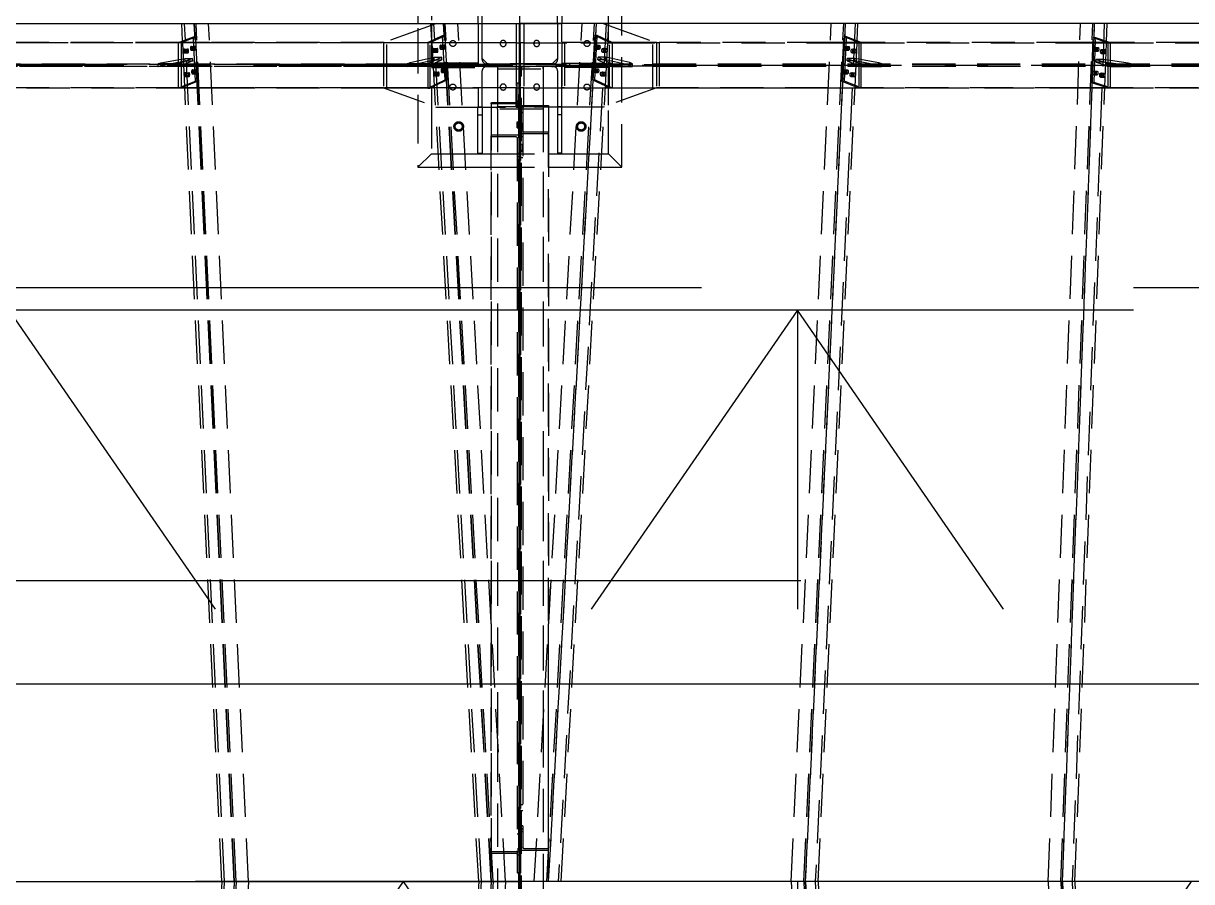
# Model space of a CAD drawing. Header units: millimetres. Extents: x 0 to 42050, y 0 to 29700.
# Drawn here: x 36030.6 to 36459.9, y 21675 to 21990.4 of the extents above; entities that cross this region are included whole.
import ezdxf

# ---------------------------------------------------------------- set-up
doc = ezdxf.new("R2010")
doc.units = ezdxf.units.MM
doc.header["$LTSCALE"] = 50
for name, pattern in [('CENTER2', [28.575, 19.05, -3.175, 3.175, -3.175]), ('HIDDEN2', [4.7625, 3.175, -1.5875]), ('PHANTOM2', [31.75, 15.875, -3.175, 3.175, -3.175, 3.175, -3.175])]:
    doc.linetypes.add(name, pattern=pattern)
for name, color, linetype in [('ESTRUTURA EXISTENTE', 7, 'Continuous'), ('EXISTENTE', 8, 'PHANTOM2'), ('SDM', 7, 'Continuous'), ('TC1', 8, 'CENTER2'), ('TDM', 2, 'Continuous'), ('TR', 7, 'Continuous')]:
    doc.layers.add(name, color=color, linetype=linetype)
doc.layers.add('HIDDEN', color=8, linetype='HIDDEN2', transparency=0.4)

# ---------------------------------------------------------------- blocks, each defined once
blk = doc.blocks.new('A$C0860f657')
at = {"layer": 'HIDDEN'}
for p, q in [((-9126.3, 3969.7), (-9126.3, 3723.6)), ((-8376.3, 3723.6), (-8376.3, 3969.7)), ((-9076.3, 3919.7), (-9076.3, 3748.7)), ((-8426.3, 3748.7), (-8426.3, 3919.7)), ((-9993.8, 3748.7), (-9941.2, 3748.7)), ((-9990.8, 3683.9), (-9993.8, 3748.7)), ((-9836.6, 594.7), (-9983.4, 3748.7)), ((-9801.1, 594.7), (-9947.9, 3748.7)), ((-9799.9, 594.7), (-9946.7, 3748.7)), ((-9941.2, 3748.7), (-9895.4, 3748.7)), ((-9794.4, 594.7), (-9941.2, 3748.7)), ((-9748.6, 594.7), (-9895.4, 3748.7)), ((-9077.9, 3741.3), (-9252.8, 3677.2)), ((-9078.3, 3748.7), (-9025.6, 3748.7)), ((-9074.8, 3685.5), (-9078.3, 3748.7)), ((-9057.8, 3748.7), (-9077.9, 3741.3)), ((-9076.3, 3748.7), (-9076.3, 3447.5)), ((-8892.3, 594.7), (-9068, 3748.7)), ((-8856.8, 594.7), (-9032.5, 3748.7)), ((-8855.6, 594.7), (-9031.3, 3748.7)), ((-9025.6, 3748.7), (-8979.7, 3748.7)), ((-8849.9, 594.7), (-9025.6, 3748.7)), ((-8979.7, 3748.7), (-8752.8, 3748.7)), ((-8804.1, 594.7), (-8979.7, 3748.7)), ((-8905.6, 3777.2), (-8905.6, 3748.7)), ((-8905.6, 3748.7), (-8905.6, 3747.2)), ((-8905.6, 3747.2), (-8905.3, 3747.2)), ((-8889.9, 3747.2), (-8905.3, 3747.2)), ((-8905.3, 3747.2), (-8905.3, 3442.2)), ((-8612.7, 3747.2), (-8889.9, 3747.2)), ((-8889.9, 3615.7), (-8889.9, 3747.2)), ((-8889.7, 3748.7), (-8889.7, 3777.2)), ((-8889.7, 3747.2), (-8889.7, 3748.7)), ((-8765.5, 3748.7), (-8752.8, 3748.7)), ((-8765.5, 3748.7), (-8765.5, 3677.2)), ((-8752.8, 3677.2), (-8752.8, 3748.7)), ((-8749.8, 3748.7), (-8752.8, 3748.7)), ((-8737.1, 3748.7), (-8749.8, 3748.7)), ((-8749.8, 3677.2), (-8749.8, 3748.7)), ((-8522.9, 3748.7), (-8749.8, 3748.7)), ((-8737.1, 3748.7), (-8737.1, 3677.2)), ((-8698.5, 594.7), (-8522.9, 3748.7)), ((-8652.7, 594.7), (-8477.1, 3748.7)), ((-8471.4, 3748.7), (-8647, 594.7)), ((-8645.8, 594.7), (-8470.1, 3748.7)), ((-8613, 3748.7), (-8613, 3777.2)), ((-8613, 3747.2), (-8613, 3748.7)), ((-8597.3, 3747.2), (-8612.7, 3747.2)), ((-8612.7, 3747.2), (-8612.7, 3615.7)), ((-8434.7, 3748.7), (-8610.3, 594.7)), ((-8597.1, 3747.2), (-8597.3, 3747.2)), ((-8597.3, 3442.2), (-8597.3, 3747.2)), ((-8597.1, 3777.2), (-8597.1, 3748.7)), ((-8597.1, 3748.7), (-8597.1, 3747.2)), ((-8477.1, 3748.7), (-8522.9, 3748.7)), ((-8424.3, 3748.7), (-8477.1, 3748.7)), ((-8444.8, 3748.7), (-8424.7, 3741.3)), ((-8427.8, 3685.5), (-8424.3, 3748.7)), ((-8426.3, 3447.5), (-8426.3, 3748.7)), ((-8424.7, 3741.3), (-8249.8, 3677.2)), ((-7754.1, 594.7), (-7607.2, 3748.7)), ((-7708.2, 594.7), (-7561.4, 3748.7)), ((-7555.9, 3748.7), (-7702.7, 594.7)), ((-7701.5, 594.7), (-7554.7, 3748.7)), ((-7519.2, 3748.7), (-7666, 594.7)), ((-7561.4, 3748.7), (-7607.2, 3748.7)), ((-7508.9, 3748.7), (-7561.4, 3748.7)), ((-7511.9, 3683.9), (-7508.9, 3748.7)), ((-6809.7, 594.7), (-6691.6, 3748.7)), ((-6763.9, 594.7), (-6645.8, 3748.7)), ((-6640.4, 3748.7), (-6758.6, 594.7)), ((-6757.3, 594.7), (-6639.2, 3748.7)), ((-6603.7, 3748.7), (-6721.9, 594.7)), ((-6645.8, 3748.7), (-6691.6, 3748.7)), ((-6593.4, 3748.7), (-6645.8, 3748.7)), ((-6595.9, 3682.3), (-6593.4, 3748.7)), ((-10005.6, 3678), (-9951.3, 3699.6)), ((-9996.7, 3678), (-9942.4, 3699.6)), ((-9943.7, 3536.1), (-9951.3, 3699.6)), ((-9951.3, 3699.6), (-9942.4, 3699.6)), ((-9942.4, 3699.6), (-9942.4, 3699.6)), ((-9934.8, 3536.1), (-9942.4, 3699.6)), ((-9126.3, 3723.6), (-9126.3, 3465.8)), ((-9090, 3678.3), (-9035.5, 3704.3)), ((-9081, 3678.3), (-9026.6, 3704.3)), ((-9026.4, 3541.4), (-9035.5, 3704.3)), ((-9035.5, 3704.3), (-9026.6, 3704.3)), ((-9017.5, 3541.4), (-9026.6, 3704.3)), ((-9026.6, 3704.3), (-9026.6, 3704.3)), ((-8485.1, 3541.4), (-8476.1, 3704.3)), ((-8476.2, 3541.4), (-8467.1, 3704.3)), ((-8467.1, 3704.3), (-8476.1, 3704.3)), ((-8476.1, 3704.3), (-8476.1, 3704.3)), ((-8421.6, 3678.3), (-8476.1, 3704.3)), ((-8412.7, 3678.3), (-8467.1, 3704.3)), ((-8376.3, 3465.8), (-8376.3, 3723.6)), ((-7567.9, 3536.1), (-7560.2, 3699.6)), ((-7551.3, 3699.6), (-7560.2, 3699.6)), ((-7505.9, 3678), (-7560.2, 3699.6)), ((-7560.2, 3699.6), (-7560.2, 3699.6)), ((-7558.9, 3536.1), (-7551.3, 3699.6)), ((-7497, 3678), (-7551.3, 3699.6)), ((-6650.5, 3531), (-6644.3, 3695)), ((-6635.4, 3695), (-6644.3, 3695)), ((-6590.3, 3677.7), (-6644.3, 3695)), ((-6644.3, 3695), (-6644.3, 3695)), ((-6641.5, 3531), (-6635.4, 3695)), ((-6581.3, 3677.7), (-6635.4, 3695)), ((-10005, 3678.2), (-10808.4, 3678.2)), ((-10808.4, 3678.2), (-10005, 3678.2)), ((-10005.6, 3677.2), (-10808.4, 3677.2)), ((-10005.6, 3615.7), (-10005.6, 3678)), ((-10005.6, 3678), (-9996.7, 3678)), ((-9892.1, 3677.2), (-10005.6, 3677.2)), ((-9892.1, 3678.2), (-10005, 3678.2)), ((-9996.7, 3678), (-9996.7, 3511.4)), ((-9983, 3516.9), (-9990.8, 3683.9)), ((-9985, 3654.1), (-9976, 3654.1)), ((-9976, 3654.1), (-9971.3, 3654.1)), ((-9959.6, 3664.2), (-9950.6, 3664.2)), ((-9959.6, 3650.2), (-9950.6, 3650.2)), ((-9950.6, 3664.2), (-9945.9, 3664.2)), ((-9950.6, 3650.2), (-9945.9, 3650.2)), ((-9250.1, 3678.2), (-9892.1, 3678.2)), ((-9892.1, 3678.2), (-9252.8, 3678.2)), ((-9090, 3677.2), (-9892.1, 3677.2)), ((-9252.8, 3678.2), (-9252.8, 3677.2)), ((-9252.8, 3678.2), (-8905.3, 3678.2)), ((-9252.8, 3677.2), (-9252.8, 3677.2)), ((-9252.8, 3677.2), (-9252.8, 3512.2)), ((-9240.1, 3512.2), (-9240.1, 3677.2)), ((-9090, 3678.3), (-9090, 3618.8)), ((-9081, 3678.3), (-9090, 3678.3)), ((-8975.8, 3677.2), (-9090, 3677.2)), ((-9081, 3511.1), (-9081, 3678.3)), ((-9065.5, 3518.5), (-9074.8, 3685.5)), ((-9068.6, 3656.2), (-9059.7, 3656.2)), ((-9059.7, 3656.2), (-9054.9, 3656.2)), ((-9043.4, 3668.3), (-9034.4, 3668.3)), ((-9043.4, 3654.3), (-9034.4, 3654.3)), ((-9034.4, 3668.3), (-9029.7, 3668.3)), ((-9034.4, 3654.3), (-9029.7, 3654.3)), ((-8765.5, 3677.2), (-8975.8, 3677.2)), ((-8765.5, 3677.2), (-8752.8, 3677.2)), ((-8765.5, 3677.2), (-8765.5, 3512.2)), ((-8765.5, 3677.2), (-8765.5, 3512.2)), ((-8752.8, 3677.2), (-8752.8, 3512.2)), ((-8737.1, 3677.2), (-8749.8, 3677.2)), ((-8749.8, 3677.2), (-8749.8, 3512.2)), ((-8737.1, 3677.2), (-8737.1, 3512.2)), ((-8737.1, 3677.2), (-8737.1, 3512.2)), ((-8737.1, 3677.2), (-8526.9, 3677.2)), ((-8597.3, 3678.2), (-8597.3, 3511.2)), ((-8252.5, 3678.2), (-8597.3, 3678.2)), ((-8587.3, 3678.2), (-8587.3, 3511.2)), ((-8526.9, 3677.2), (-8412.7, 3677.2)), ((-8473, 3668.3), (-8468.2, 3668.3)), ((-8473, 3654.3), (-8468.2, 3654.3)), ((-8468.2, 3668.3), (-8459.3, 3668.3)), ((-8468.2, 3654.3), (-8459.3, 3654.3)), ((-8447.7, 3656.2), (-8442.9, 3656.2)), ((-8442.9, 3656.2), (-8434, 3656.2)), ((-8437.1, 3518.5), (-8427.8, 3685.5)), ((-8421.6, 3511.1), (-8421.6, 3678.3)), ((-8421.6, 3678.3), (-8412.7, 3678.3)), ((-8412.7, 3678.3), (-8412.7, 3618.8)), ((-8412.7, 3677.2), (-7610.6, 3677.2)), ((-8262.5, 3512.2), (-8262.5, 3677.2)), ((-8249.8, 3678.2), (-8252.5, 3678.2)), ((-8249.8, 3678.2), (-8239.8, 3678.2)), ((-8249.8, 3677.2), (-8249.8, 3678.2)), ((-8249.8, 3677.2), (-8249.8, 3677.2)), ((-8249.8, 3677.2), (-8249.8, 3512.2)), ((-8239.8, 3678.2), (-8239.8, 3677.2)), ((-7610.5, 3678.2), (-8239.8, 3678.2)), ((-8239.8, 3677.2), (-8239.8, 3512.2)), ((-7610.6, 3677.2), (-7497, 3677.2)), ((-7497.6, 3678.2), (-7610.5, 3678.2)), ((-7556.8, 3664.2), (-7552, 3664.2)), ((-7556.8, 3650.2), (-7552, 3650.2)), ((-7552, 3664.2), (-7543.1, 3664.2)), ((-7552, 3650.2), (-7543.1, 3650.2)), ((-7531.4, 3654.1), (-7526.6, 3654.1)), ((-7526.6, 3654.1), (-7517.7, 3654.1)), ((-7519.6, 3516.9), (-7511.9, 3683.9)), ((-7505.9, 3678), (-7505.9, 3511.4)), ((-7497, 3678), (-7505.9, 3678)), ((-6694.2, 3678.2), (-7497.6, 3678.2)), ((-7497, 3615.7), (-7497, 3678)), ((-7497, 3677.2), (-6694.3, 3677.2)), ((-6694.3, 3677.2), (-6581.3, 3677.2)), ((-6582.9, 3678.2), (-6694.2, 3678.2)), ((-6640.5, 3660.3), (-6635.7, 3660.3)), ((-6635.7, 3660.3), (-6626.8, 3660.3)), ((-6615, 3652.1), (-6610.2, 3652.1)), ((-6610.2, 3652.1), (-6601.3, 3652.1)), ((-6602.1, 3515.5), (-6595.9, 3682.3)), ((-6590.3, 3677.7), (-6590.3, 3511.7)), ((-6581.3, 3677.7), (-6590.3, 3677.7)), ((-5777.9, 3678.2), (-6582.9, 3678.2)), ((-6581.3, 3612.5), (-6581.3, 3677.7)), ((-6581.3, 3677.2), (-5778, 3677.2)), ((-10070.7, 3603.5), (-9982.2, 3620.1)), ((-10070.2, 3594.1), (-9981.8, 3610.6)), ((-9954, 3620.1), (-10005.6, 3599.5)), ((-10005.6, 3590.1), (-10005.6, 3615.7)), ((-9953.6, 3610.6), (-10005.2, 3590.1)), ((-9985, 3640.1), (-9976, 3640.1)), ((-9982.2, 3620.1), (-9954, 3620.1)), ((-9981.8, 3610.6), (-9982.2, 3620.1)), ((-9981.8, 3610.6), (-9953.6, 3610.6)), ((-9976, 3640.1), (-9971.3, 3640.1)), ((-9953.6, 3610.6), (-9954, 3620.1)), ((-9155, 3604.3), (-9066.8, 3624)), ((-9154.5, 3595), (-9066.2, 3614.6)), ((-9038.6, 3624), (-9090, 3599.5)), ((-9090, 3618.8), (-9090, 3590.1)), ((-9038, 3614.6), (-9089.4, 3590.1)), ((-9068.6, 3642.2), (-9059.7, 3642.2)), ((-9066.8, 3624), (-9038.6, 3624)), ((-9066.2, 3614.6), (-9066.8, 3624)), ((-9066.2, 3614.6), (-9038, 3614.6)), ((-9059.7, 3642.2), (-9054.9, 3642.2)), ((-9038, 3614.6), (-9038.6, 3624)), ((-8889.9, 3619.6), (-8869.9, 3599.6)), ((-8632.7, 3599.6), (-8612.7, 3619.6)), ((-8464.6, 3614.6), (-8464.1, 3624)), ((-8464.6, 3614.6), (-8413.2, 3590.1)), ((-8436.4, 3614.6), (-8464.6, 3614.6)), ((-8435.9, 3624), (-8464.1, 3624)), ((-8464.1, 3624), (-8412.7, 3599.5)), ((-8447.7, 3642.2), (-8442.9, 3642.2)), ((-8442.9, 3642.2), (-8434, 3642.2)), ((-8436.4, 3614.6), (-8435.9, 3624)), ((-8348.1, 3595), (-8436.4, 3614.6)), ((-8347.6, 3604.3), (-8435.9, 3624)), ((-8412.7, 3618.8), (-8412.7, 3590.1)), ((-7549, 3610.6), (-7548.6, 3620.1)), ((-7549, 3610.6), (-7497.4, 3590.1)), ((-7520.8, 3610.6), (-7549, 3610.6)), ((-7520.4, 3620.1), (-7548.6, 3620.1)), ((-7548.6, 3620.1), (-7497, 3599.5)), ((-7531.4, 3640.1), (-7526.6, 3640.1)), ((-7526.6, 3640.1), (-7517.7, 3640.1)), ((-7520.8, 3610.6), (-7520.4, 3620.1)), ((-7432.4, 3594.1), (-7520.8, 3610.6)), ((-7432, 3603.5), (-7520.4, 3620.1)), ((-7497, 3590.1), (-7497, 3615.7)), ((-6640.5, 3646.3), (-6635.7, 3646.3)), ((-6635.7, 3646.3), (-6626.8, 3646.3)), ((-6633.5, 3606.6), (-6633.1, 3616.1)), ((-6633.5, 3606.6), (-6581.7, 3590)), ((-6605.3, 3606.6), (-6633.5, 3606.6)), ((-6604.9, 3616.1), (-6633.1, 3616.1)), ((-6633.1, 3616.1), (-6581.3, 3599.5)), ((-6615, 3638.1), (-6610.2, 3638.1)), ((-6610.2, 3638.1), (-6601.3, 3638.1)), ((-6605.3, 3606.6), (-6604.9, 3616.1)), ((-6516.7, 3593.3), (-6605.3, 3606.6)), ((-6516.3, 3602.7), (-6604.9, 3616.1)), ((-6581.3, 3590), (-6581.3, 3612.5)), ((-8765.5, 3597.8), (-20591.1, 3597.8)), ((-20591.1, 3591.6), (-8765.5, 3591.6)), ((-8920.3, 3598.5), (-20280.8, 3598.5)), ((-20280.8, 3590.9), (-8920.3, 3590.9)), ((-10080.8, 3599.5), (-10070.7, 3603.5)), ((-10080.8, 3599.5), (-10080.8, 3599.5)), ((-10080.8, 3599.3), (-10080.8, 3599.5)), ((-10005.6, 3599.5), (-10080.8, 3599.5)), ((-10080.4, 3590.1), (-10080.8, 3599.3)), ((-10080.4, 3590.1), (-10070.2, 3594.1)), ((-10005.2, 3590.1), (-10080.4, 3590.1)), ((-10070.2, 3594.1), (-10070.7, 3603.5)), ((-10005.2, 3590.1), (-10005.6, 3599.5)), ((-10005.6, 3511.4), (-10005.6, 3590.1)), ((-9980.9, 3567.4), (-9972, 3567.4)), ((-9972, 3567.4), (-9967.2, 3567.4)), ((-9955.5, 3577.5), (-9946.6, 3577.5)), ((-9955.5, 3563.5), (-9946.6, 3563.5)), ((-9946.6, 3577.5), (-9941.8, 3577.5)), ((-9946.6, 3563.5), (-9941.8, 3563.5)), ((-8970, 3597.9), (-9240.1, 3597.9)), ((-9240.1, 3591.5), (-8970, 3591.5)), ((-9165.1, 3599.5), (-9155, 3604.3)), ((-9165.1, 3599.5), (-9165.1, 3599.5)), ((-9165.1, 3599.3), (-9165.1, 3599.5)), ((-9090, 3599.5), (-9165.1, 3599.5)), ((-9164.6, 3590.1), (-9165.1, 3599.3)), ((-9164.6, 3590.1), (-9154.5, 3595)), ((-9089.4, 3590.1), (-9164.6, 3590.1)), ((-9154.5, 3595), (-9155, 3604.3)), ((-9089.4, 3590.1), (-9090, 3599.5)), ((-9090, 3590.1), (-9090, 3511.1)), ((-8905.3, 3602.6), (-9076.3, 3602.6)), ((-9076.3, 3586.7), (-8905.3, 3586.7)), ((-9063.8, 3569.8), (-9054.9, 3569.8)), ((-9054.9, 3569.8), (-9050.1, 3569.8)), ((-9038.5, 3581.9), (-9029.6, 3581.9)), ((-9038.5, 3567.9), (-9029.6, 3567.9)), ((-9029.6, 3581.9), (-9024.8, 3581.9)), ((-9029.6, 3567.9), (-9024.8, 3567.9)), ((-8970, 3591.5), (-8970, 3597.9)), ((-8970, 3591.6), (-8765.5, 3591.6)), ((-8935.3, 3586.7), (-8935.3, 3602.6)), ((-8913.2, 3598.5), (-8920.3, 3598.5)), ((-8920.3, 3598.5), (-8920.3, 3590.9)), ((-8920.3, 3590.9), (-8913.2, 3590.9)), ((-8905.3, 3598.5), (-8913.2, 3598.5)), ((-8913.2, 3590.9), (-8905.3, 3590.9)), ((-8889.9, 3442.2), (-8889.9, 3573.6)), ((-8628.8, 3599.6), (-8873.8, 3599.6)), ((-8873.8, 3589.7), (-8628.8, 3589.7)), ((-8869.9, 3599.6), (-8632.7, 3599.6)), ((-8833.3, 3591.2), (-8666.3, 3591.2)), ((-8833.3, 3591.2), (-8833.3, 3443.7)), ((-8833.3, 3581.2), (-8666.3, 3581.2)), ((-8755.3, 3589.7), (-8755.3, -2400.4)), ((-8747.4, 3589.7), (-8755.3, 3589.7)), ((-8753.6, 3583.3), (-8753.6, 3591.2)), ((-8753.6, 3576.2), (-8753.6, 3583.3)), ((-8746, 3576.2), (-8753.6, 3576.2)), ((-8753.6, 3576.2), (-8753.6, -2383.9)), ((-8747.4, -2400.4), (-8747.4, 3589.7)), ((-8746, 3591.2), (-8746, 3583.3)), ((-8746, -2398.9), (-8746, 3591.2)), ((-8746, 3583.3), (-8746, 3576.2)), ((3088.5, 3597.8), (-8737.1, 3597.8)), ((-8532.6, 3591.6), (-8737.1, 3591.6)), ((-8737.1, 3591.6), (3088.5, 3591.6)), ((-8666.3, 3581.2), (-8666.3, 3591.2)), ((-8666.3, 3591.2), (-8666.3, 3440.7)), ((-8612.7, 3573.6), (-8612.7, 3442.2)), ((-8597.3, 3602.6), (-8426.3, 3602.6)), ((-8589.4, 3598.5), (-8597.3, 3598.5)), ((-8597.3, 3590.9), (-8589.4, 3590.9)), ((3088.5, 3590.9), (-8597.3, 3590.9)), ((-8426.3, 3586.7), (-8597.3, 3586.7)), ((-8582.3, 3598.5), (-8589.4, 3598.5)), ((-8589.4, 3590.9), (-8582.3, 3590.9)), ((-8582.3, 3590.9), (-8582.3, 3598.5)), ((3088.5, 3598.5), (-8582.3, 3598.5)), ((-8567.3, 3586.7), (-8567.3, 3602.6)), ((-8532.6, 3591.5), (-8532.6, 3597.9)), ((-8532.6, 3597.9), (-8262.5, 3597.9)), ((-8262.5, 3591.5), (-8532.6, 3591.5)), ((-8477.8, 3581.9), (-8473, 3581.9)), ((-8477.8, 3567.9), (-8473, 3567.9)), ((-8473, 3581.9), (-8464.1, 3581.9)), ((-8473, 3567.9), (-8464.1, 3567.9)), ((-8452.5, 3569.8), (-8447.7, 3569.8)), ((-8447.7, 3569.8), (-8438.8, 3569.8)), ((-8413.2, 3590.1), (-8412.7, 3599.5)), ((-8413.2, 3590.1), (-8338, 3590.1)), ((-8412.7, 3599.5), (-8337.5, 3599.5)), ((-8412.7, 3590.1), (-8412.7, 3511.1)), ((-8348.1, 3595), (-8347.6, 3604.3)), ((-8338, 3590.1), (-8348.1, 3595)), ((-8337.5, 3599.5), (-8347.6, 3604.3)), ((-8338, 3590.1), (-8337.5, 3599.3)), ((-8337.5, 3599.3), (-8337.5, 3599.5)), ((-8337.5, 3599.5), (-8337.5, 3599.5)), ((-7560.8, 3577.5), (-7556, 3577.5)), ((-7560.8, 3563.5), (-7556, 3563.5)), ((-7556, 3577.5), (-7547.1, 3577.5)), ((-7556, 3563.5), (-7547.1, 3563.5)), ((-7535.4, 3567.4), (-7530.6, 3567.4)), ((-7530.6, 3567.4), (-7521.7, 3567.4)), ((-7497.4, 3590.1), (-7497, 3599.5)), ((-7497.4, 3590.1), (-7422.3, 3590.1)), ((-7497, 3599.5), (-7421.8, 3599.5)), ((-7497, 3511.4), (-7497, 3590.1)), ((-7432.4, 3594.1), (-7432, 3603.5)), ((-7422.3, 3590.1), (-7432.4, 3594.1)), ((-7421.8, 3599.5), (-7432, 3603.5)), ((-7422.3, 3590.1), (-7421.8, 3599.3)), ((-7421.8, 3599.3), (-7421.8, 3599.5)), ((-7421.8, 3599.5), (-7421.8, 3599.5)), ((-6643.7, 3573.3), (-6639, 3573.3)), ((-6639, 3573.3), (-6630, 3573.3)), ((-6618.3, 3565.1), (-6613.5, 3565.1)), ((-6613.5, 3565.1), (-6604.6, 3565.1)), ((-6581.7, 3590), (-6581.3, 3599.5)), ((-6581.7, 3590), (-6506.5, 3590)), ((-6581.3, 3599.5), (-6506.2, 3599.5)), ((-6581.3, 3511.7), (-6581.3, 3590)), ((-6516.7, 3593.3), (-6516.3, 3602.7)), ((-6506.5, 3590), (-6516.7, 3593.3)), ((-6506.2, 3599.5), (-6516.3, 3602.7)), ((-6506.5, 3590), (-6506.2, 3599.2)), ((-6506.2, 3599.2), (-6506.2, 3599.5)), ((-6506.2, 3599.5), (-6506.2, 3599.5)), ((-10005.6, 3511.4), (-9943.7, 3536.1)), ((-9934.8, 3536.1), (-9983, 3516.9)), ((-9980.9, 3553.4), (-9972, 3553.4)), ((-9972, 3553.4), (-9967.2, 3553.4)), ((-9934.8, 3536.1), (-9943.7, 3536.1)), ((-9934.8, 3536.1), (-9934.8, 3536.1)), ((-9090, 3511.1), (-9026.4, 3541.4)), ((-9017.5, 3541.4), (-9065.5, 3518.5)), ((-9063.8, 3555.8), (-9054.9, 3555.8)), ((-9054.9, 3555.8), (-9050.1, 3555.8)), ((-9017.5, 3541.4), (-9026.4, 3541.4)), ((-9017.5, 3541.4), (-9017.5, 3541.4)), ((-8761.7, 3462.4), (-8761.7, 3528)), ((-8758.5, 3530.5), (-8755.3, 3530.5)), ((-8755.3, 3530.5), (-8755.3, 3452.6)), ((-8755.3, -2148.4), (-8755.3, 3530.5)), ((-8485.1, 3541.4), (-8476.2, 3541.4)), ((-8485.1, 3541.4), (-8485.1, 3541.4)), ((-8485.1, 3541.4), (-8437.1, 3518.5)), ((-8412.7, 3511.1), (-8476.2, 3541.4)), ((-8452.5, 3555.8), (-8447.7, 3555.8)), ((-8447.7, 3555.8), (-8438.8, 3555.8)), ((-7567.9, 3536.1), (-7558.9, 3536.1)), ((-7567.9, 3536.1), (-7567.9, 3536.1)), ((-7567.9, 3536.1), (-7519.6, 3516.9)), ((-7497, 3511.4), (-7558.9, 3536.1)), ((-7535.4, 3553.4), (-7530.6, 3553.4)), ((-7530.6, 3553.4), (-7521.7, 3553.4)), ((-6650.5, 3531), (-6641.5, 3531)), ((-6650.5, 3531), (-6650.5, 3531)), ((-6650.5, 3531), (-6602.1, 3515.5)), ((-6643.7, 3559.3), (-6639, 3559.3)), ((-6581.3, 3511.7), (-6641.5, 3531)), ((-6639, 3559.3), (-6630, 3559.3)), ((-6618.3, 3551.1), (-6613.5, 3551.1)), ((-6613.5, 3551.1), (-6604.6, 3551.1)), ((-10005.6, 3512.2), (-10802.2, 3512.2)), ((-10005.6, 3512.2), (-10802.2, 3512.2)), ((-10802.1, 3511.2), (-9982.7, 3511.2)), ((-9994.8, 3512.2), (-10005.6, 3512.2)), ((-9996.7, 3511.4), (-10005.6, 3511.4)), ((-9983, 3516.9), (-9996.7, 3511.4)), ((-9982.8, 3512.2), (-9994.8, 3512.2)), ((-9982.8, 3512.2), (-9994.8, 3512.2)), ((-9847, 594.7), (-9983, 3516.9)), ((-9884.4, 3512.2), (-9982.8, 3512.2)), ((-9982.7, 3511.2), (-9884.3, 3511.2)), ((-9090, 3512.2), (-9884.4, 3512.2)), ((-9252.8, 3512.2), (-9884.4, 3512.2)), ((-9884.3, 3511.2), (-9252.8, 3511.2)), ((-9252.8, 3512.2), (-9061.2, 3442)), ((-9252.8, 3512.2), (-9252.8, 3512.2)), ((-9252.8, 3512.2), (-9252.8, 3511.2)), ((-9252.8, 3511.2), (-9250.1, 3511.2)), ((-9250.1, 3511.2), (-8905.3, 3511.2)), ((-9078.8, 3512.2), (-9090, 3512.2)), ((-9090, 3511.1), (-9081, 3511.1)), ((-9065.5, 3518.5), (-9081, 3511.1)), ((-9065.2, 3512.2), (-9078.8, 3512.2)), ((-8902.7, 594.7), (-9065.5, 3518.5)), ((-8966.6, 3512.2), (-9065.2, 3512.2)), ((-8765.5, 3512.2), (-8966.6, 3512.2)), ((-8765.5, 3512.2), (-8752.8, 3512.2)), ((-8765.5, 3440.7), (-8765.5, 3512.2)), ((-8752.8, 3512.2), (-8752.8, 3440.7)), ((-8737.1, 3512.2), (-8749.8, 3512.2)), ((-8749.8, 3512.2), (-8749.8, 3440.7)), ((-8737.1, 3440.7), (-8737.1, 3512.2)), ((-8737.1, 3512.2), (-8536.1, 3512.2)), ((-8600, 594.7), (-8437.1, 3518.5)), ((-8587.3, 3511.2), (-8597.3, 3511.2)), ((-8597.3, 3511.2), (-8249.8, 3511.2)), ((-8536.1, 3512.2), (-8437.5, 3512.2)), ((-8249.8, 3512.2), (-8441.4, 3442)), ((-8437.5, 3512.2), (-8423.9, 3512.2)), ((-8437.1, 3518.5), (-8421.6, 3511.1)), ((-8423.9, 3512.2), (-8412.7, 3512.2)), ((-8412.7, 3511.1), (-8421.6, 3511.1)), ((-8412.7, 3512.2), (-7618.3, 3512.2)), ((-8252.5, 3511.2), (-7618.3, 3511.2)), ((-8249.8, 3511.2), (-8249.8, 3512.2)), ((-8249.8, 3512.2), (-8249.8, 3512.2)), ((-8249.8, 3512.2), (-7618.3, 3512.2)), ((-8239.8, 3511.2), (-8249.8, 3511.2)), ((-8239.8, 3512.2), (-8239.8, 3511.2)), ((-7618.3, 3511.2), (-8239.8, 3511.2)), ((-7655.7, 594.7), (-7519.6, 3516.9)), ((-7618.3, 3512.2), (-7519.9, 3512.2)), ((-7618.3, 3511.2), (-7519.9, 3511.2)), ((-7519.9, 3512.2), (-7507.8, 3512.2)), ((-7519.9, 3512.2), (-7507.8, 3512.2)), ((-6700.5, 3511.2), (-7519.9, 3511.2)), ((-7519.9, 3511.2), (-6700.5, 3511.2)), ((-7519.6, 3516.9), (-7505.9, 3511.4)), ((-7507.8, 3512.2), (-7497, 3512.2)), ((-7505.9, 3511.4), (-7497, 3511.4)), ((-7497, 3512.2), (-6700.4, 3512.2)), ((-7497, 3512.2), (-6700.4, 3512.2)), ((-6711.5, 594.7), (-6602.1, 3515.5)), ((-6602.3, 3511.2), (-6700.5, 3511.2)), ((-6700.4, 3512.2), (-6602.2, 3512.2)), ((-5782.7, 3511.2), (-6602.3, 3511.2)), ((-6602.3, 3511.2), (-5782.7, 3511.2)), ((-6602.2, 3512.2), (-6591.8, 3512.2)), ((-6602.2, 3512.2), (-6591.8, 3512.2)), ((-6602.1, 3515.5), (-6590.3, 3511.7)), ((-6591.8, 3512.2), (-6581.3, 3512.2)), ((-6590.3, 3511.7), (-6581.3, 3511.7)), ((-6581.3, 3512.2), (-5782.6, 3512.2)), ((-6581.3, 3512.2), (-5782.6, 3512.2)), ((-9126.3, 3465.8), (-9126.3, 3219.7)), ((-9076.3, 3447.5), (-9076.3, 3269.7)), ((-9061.2, 3442), (-9057.8, 3440.7)), ((-9057.8, 3440.7), (-8962.6, 3440.7)), ((-8962.6, 3440.7), (-8752.8, 3440.7)), ((-8905.6, 3440.7), (-8905.6, 3442.2)), ((-8905.6, 3442.2), (-8905.3, 3442.2)), ((-8905.6, 3412.2), (-8905.6, 3440.7)), ((-8905.3, 3442.2), (-8889.9, 3442.2)), ((-8889.9, 3442.2), (-8889.7, 3442.2)), ((-8889.7, 3442.2), (-8889.7, 3440.7)), ((-8889.7, 3440.7), (-8889.7, 3412.2)), ((-8856.9, 3452.6), (-8856.9, 3455)), ((-8755.3, 3452.6), (-8856.9, 3452.6)), ((-8856.9, 3452.6), (-8856.9, 3440.7)), ((-8856.9, 3440.7), (-8856.9, 1542.6)), ((-8853.7, 3457.5), (-8768.1, 3457.5)), ((-8833.3, 3443.7), (-8666.3, 3443.7)), ((-8833.3, 3440.7), (-8833.3, 3443.7)), ((-8833.3, 3433.7), (-8833.3, 3440.7)), ((-8765.5, 3440.7), (-8752.8, 3440.7)), ((-8761.7, 3464), (-8755.3, 3464)), ((-8761.7, 3442), (-8755.3, 3442)), ((-8747.4, 3464), (-8755.3, 3464)), ((-8747.4, 3442), (-8755.3, 3442)), ((-8752.8, 3440.7), (-8749.8, 3440.7)), ((-8737.1, 3440.7), (-8749.8, 3440.7)), ((-8540, 3440.7), (-8749.8, 3440.7)), ((-8747.4, -2232.3), (-8747.4, 3446.5)), ((-8747.4, 3368.7), (-8747.4, 3446.5)), ((-8747.4, 3446.5), (-8645.8, 3446.5)), ((-8741, 3436.7), (-8741, 3371.1)), ((-8649, 3441.6), (-8734.6, 3441.6)), ((-8666.3, 3443.7), (-8666.3, 3440.7)), ((-8666.3, 3440.7), (-8666.3, 1173.4)), ((-8666.3, 3440.7), (-8666.3, 3433.7)), ((-8645.8, 3446.5), (-8645.8, 3444.1)), ((-8645.8, 3446.5), (-8645.8, 3440.7)), ((-8645.8, 3440.7), (-8645.8, 3346.5)), ((-8597.1, 3442.2), (-8613, 3442.2)), ((-8613, 3442.2), (-8613, 3440.7)), ((-8613, 3440.7), (-8613, 3412.2)), ((-8612.7, 3442.2), (-8597.3, 3442.2)), ((-8597.1, 3440.7), (-8597.1, 3442.2)), ((-8597.1, 3412.2), (-8597.1, 3440.7)), ((-8444.8, 3440.7), (-8540, 3440.7)), ((-8441.4, 3442), (-8444.8, 3440.7)), ((-8426.3, 3269.7), (-8426.3, 3447.5)), ((-8376.3, 3219.7), (-8376.3, 3465.8)), ((-8905.6, 3271.2), (-8905.6, 3412.2)), ((-8905.6, 3412.2), (-8889.7, 3412.2)), ((-8889.7, 3412.2), (-8889.7, 3271.2)), ((-8666.3, 3433.7), (-8833.3, 3433.7)), ((-8833.3, 3433.7), (-8833.3, 1119.6)), ((-8747.4, 3398), (-8755.3, 3398)), ((-8744.2, 3421.7), (-8747.4, 3421.7)), ((-8741, 3419.2), (-8741, 720.5)), ((-8666.3, 3433.7), (-8666.3, 1173.4)), ((-8597.1, 3412.2), (-8613, 3412.2)), ((-8613, 3412.2), (-8613, 3271.2)), ((-8597.1, 3271.2), (-8597.1, 3412.2)), ((-8761.7, 3386.9), (-8755.3, 3386.9)), ((-8761.7, 3364.9), (-8755.3, 3364.9)), ((-8747.4, 3386.9), (-8755.3, 3386.9)), ((-8747.4, 3380.1), (-8755.3, 3380.1)), ((-8747.4, 3364.9), (-8755.3, 3364.9)), ((-8747.4, 3358.1), (-8755.3, 3358.1)), ((-8755.3, 3355.2), (-8741, 3355.2)), ((-8741, 3380.1), (-8747.4, 3380.1)), ((-8744.2, 3368.7), (-8747.4, 3368.7)), ((-8741, 3358.1), (-8747.4, 3358.1)), ((-8856.9, 3337.8), (-8856.9, 3335.3)), ((-8833.3, 3337.8), (-8856.9, 3337.8)), ((-8856.9, 1542.4), (-8856.9, 3335.3)), ((-8853.7, 3332.8), (-8833.3, 3332.8)), ((-8755.3, 3337.8), (-8833.3, 3337.8)), ((-8833.3, 3332.8), (-8768.1, 3332.8)), ((-8761.7, 3327.9), (-8761.7, 629.3)), ((-8755.3, 3333.2), (-8741, 3333.2)), ((-8747.4, 3343.8), (-8666.3, 3343.8)), ((-8666.3, 3348.7), (-8734.6, 3348.7)), ((-8649, 3348.7), (-8666.3, 3348.7)), ((-8666.3, 3343.8), (-8645.8, 3343.8)), ((-8645.8, -353), (-8645.8, 3346.5)), ((-8645.8, 3343.8), (-8645.8, 3346.3)), ((-8645.8, 3343.8), (-8645.8, 1542.4)), ((-9126.3, 3219.7), (-9076.3, 3269.7)), ((-9076.3, 3269.7), (-9051.7, 3269.7)), ((-9051.7, 3269.7), (-8953.1, 3269.7)), ((-8953.1, 3269.7), (-8856.9, 3269.7)), ((-8905.6, 3271.2), (-8889.7, 3271.2)), ((-8856.9, 3269.7), (-8645.8, 3269.7)), ((-8761.7, 3271.3), (-8747.4, 3271.3)), ((-8747.4, 3303), (-8755.3, 3303)), ((-8747.4, 3282.8), (-8755.3, 3282.8)), ((-8747.4, 3281), (-8755.3, 3281)), ((-8755.3, 3278.1), (-8741, 3278.1)), ((-8741, 3303), (-8747.4, 3303)), ((-8741, 3281), (-8747.4, 3281)), ((-8645.8, 3269.7), (-8549.6, 3269.7)), ((-8597.1, 3271.2), (-8613, 3271.2)), ((-8549.6, 3269.7), (-8451, 3269.7)), ((-8451, 3269.7), (-8426.3, 3269.7)), ((-8376.3, 3219.7), (-8426.3, 3269.7)), ((-8761.7, 3249.3), (-8747.4, 3249.3)), ((-8758.5, 3259.9), (-8755.3, 3259.9)), ((-8755.3, 3256.1), (-8741, 3256.1)), ((-8755.3, 3247.8), (-8747.4, 3247.8)), ((-9126.3, 3219.7), (-9048.9, 3219.7)), ((-9048.9, 3219.7), (-8950.3, 3219.7)), ((-8950.3, 3219.7), (-8856.9, 3219.7)), ((-8856.9, 3219.7), (-8645.8, 3219.7)), ((-8761.7, 3194.2), (-8747.4, 3194.2)), ((-8747.4, 3205.6), (-8755.3, 3205.6)), ((-8755.3, 3183.6), (-8747.4, 3183.6)), ((-8645.8, 3219.7), (-8552.4, 3219.7)), ((-8552.4, 3219.7), (-8453.8, 3219.7)), ((-8453.8, 3219.7), (-8376.3, 3219.7)), ((-8761.7, 3172.2), (-8747.4, 3172.2)), ((-8755.3, 3139), (-8747.4, 3139)), ((-8755.3, 3090.4), (-8747.4, 3090.4)), ((-8755.3, 3086), (-8747.4, 3086)), ((-8755.3, 3074.8), (-8747.4, 3074.8)), ((-8755.3, 3021.8), (-8747.4, 3021.8)), ((-8755.3, 2977.2), (-8747.4, 2977.2)), ((-8755.3, 2913), (-8747.4, 2913)), ((-8856.9, -353.1), (-8856.9, 1542.6)), ((-8856.9, 1542.4), (-8856.9, 702.2)), ((-8645.8, 710.7), (-8645.8, 1542.4)), ((-8666.3, 1173.4), (-8666.3, 15.9)), ((-8833.3, 1119.6), (-8833.3, 69.8)), ((-8755.3, 1135.5), (-8747.4, 1135.5)), ((-8755.3, 1071.2), (-8747.4, 1071.2)), ((-8755.3, 973.7), (-8747.4, 973.7)), ((-8755.3, 958.1), (-8747.4, 958.1)), ((-8755.3, 909.5), (-8747.4, 909.5)), ((-8741, 876.3), (-8755.3, 876.3)), ((-8741, 854.3), (-8755.3, 854.3)), ((-8761.7, 792.4), (-8747.4, 792.4)), ((-8741, 799.2), (-8755.3, 799.2)), ((-8741, 777.2), (-8755.3, 777.2)), ((-8744.2, 788.6), (-8747.4, 788.6)), ((-8761.7, 770.4), (-8747.4, 770.4)), ((-8747.4, 765.7), (-8755.3, 765.7)), ((-8755.3, 704.7), (-8856.9, 704.7)), ((-8853.7, 699.8), (-8768.1, 699.8)), ((-8761.7, 715.3), (-8747.4, 715.3)), ((-8761.7, 693.3), (-8747.4, 693.3)), ((-8747.4, 710.7), (-8645.8, 710.7)), ((-8649, 715.6), (-8734.6, 715.6)), ((-8758.5, 626.8), (-8755.3, 626.8)), ((-9983.4, -2559.3), (-9836.6, 594.7)), ((-9847, 594.7), (-9983, -2327.5)), ((-9801.1, 594.7), (-9947.9, -2559.3)), ((-9946.7, -2559.3), (-9799.9, 594.7)), ((-9794.4, 594.7), (-9941.2, -2559.3)), ((-9748.6, 594.7), (-9895.4, -2559.3)), ((-9847, 594.7), (-9794.4, 594.7)), ((-9847, 594.7), (-9794.4, 594.7)), ((-9794.4, 594.7), (-9748.6, 594.7)), ((-9794.4, 594.7), (-9748.6, 594.7)), ((-9068, -2559.3), (-8892.3, 594.7)), ((-8902.7, 594.7), (-9065.5, -2329.1)), ((-8856.8, 594.7), (-9032.5, -2559.3)), ((-9031.3, -2559.3), (-8855.6, 594.7)), ((-8849.9, 594.7), (-9025.6, -2559.3)), ((-8804.1, 594.7), (-8979.7, -2559.3)), ((-8902.7, 594.7), (-8849.9, 594.7)), ((-8902.7, 594.7), (-8849.9, 594.7)), ((-8849.9, 594.7), (-8804.1, 594.7)), ((-8849.9, 594.7), (-8804.1, 594.7)), ((-8652.7, 594.7), (-8698.5, 594.7)), ((-8600, 594.7), (-8652.7, 594.7)), ((-8600, 594.7), (-8652.7, 594.7)), ((-7708.2, 594.7), (-7754.1, 594.7)), ((-7754.1, 594.7), (-7607.2, -2559.3)), ((-7708.2, 594.7), (-7754.1, 594.7)), ((-7708.2, 594.7), (-7561.4, -2559.3)), ((-7655.7, 594.7), (-7708.2, 594.7)), ((-7655.7, 594.7), (-7708.2, 594.7)), ((-7702.7, 594.7), (-7555.9, -2559.3)), ((-7701.5, 594.7), (-7554.7, -2559.3)), ((-7666, 594.7), (-7519.2, -2559.3)), ((-7655.7, 594.7), (-7519.6, -2327.5)), ((-6763.9, 594.7), (-6809.7, 594.7)), ((-6809.7, 594.7), (-6691.6, -2559.3)), ((-6763.9, 594.7), (-6809.7, 594.7)), ((-6763.9, 594.7), (-6645.8, -2559.3)), ((-6711.5, 594.7), (-6763.9, 594.7)), ((-6711.5, 594.7), (-6763.9, 594.7)), ((-6758.6, 594.7), (-6640.4, -2559.3)), ((-6757.3, 594.7), (-6639.2, -2559.3)), ((-6721.9, 594.7), (-6603.7, -2559.3)), ((-6711.5, 594.7), (-6602.1, -2326.1))]:
    blk.add_line(p, q, dxfattribs=at)
for centre, radius in [((-8997.8, 3674.7), 11), ((-8504.8, 3674.7), 11), ((-8997.8, 3514.7), 11), ((-8504.8, 3514.7), 11), ((-8976.3, 3369.7), 17.5), ((-8976.3, 3369.7), 16), ((-8976.3, 3369.7), 13), ((-8526.3, 3369.7), 17.5), ((-8526.3, 3369.7), 16), ((-8526.3, 3369.7), 13)]:
    blk.add_circle(centre, radius, dxfattribs=at)
for centre, radius, start, end in [((-8812.8, 3674.7), 11, 166.8634, 13.1101), ((-8812.8, 3674.7), 11, 13.1366, 166.8634), ((-8689.8, 3674.7), 11, 166.8634, 13.1101), ((-8689.8, 3674.7), 11, 13.1366, 166.8634), ((-8873.8, 3615.7), 16.1, 180, 270), ((-8628.8, 3615.7), 16.1, 270, 360), ((-8873.8, 3573.6), 16.1, 90, 180), ((-8628.8, 3573.6), 16.1, 0, 90), ((-8812.8, 3514.7), 11, 346.8634, 193.1335), ((-8689.8, 3514.7), 11, 346.8634, 193.1335), ((-8812.8, 3514.7), 11, 193.1366, 346.8634), ((-8689.8, 3514.7), 11, 193.1366, 346.8634)]:
    blk.add_arc(centre, radius, start, end, dxfattribs=at)
at = {"layer": 'HIDDEN', "extrusion": (0, 0, -1)}
for centre, major_axis, ratio, start_param, end_param in [((-9985, 3647.1), (0, -7), 0.3417, -3.276995, 3.00619), ((-9971.3, 3647.1), (0, 7), 0.341702, -4.712389, 1.570796), ((-9959.6, 3657.2), (0, -7), 0.3417, -3.276995, 3.00619), ((-9945.9, 3657.2), (0, 7), 0.341702, -4.712389, 1.570796), ((-9068.6, 3649.2), (0, -7), 0.341699, -3.303154, 2.980031), ((-9054.9, 3649.2), (0, 7), 0.341702, -4.712389, 1.570796), ((-9043.4, 3661.3), (0, -7), 0.341699, -3.303154, 2.980031), ((-9029.7, 3661.3), (0, 7), 0.341702, -4.712389, 1.570796), ((-8468.2, 3661.3), (0, -7), 0.341699, -2.980031, 3.303154), ((-8468.2, 3661.3), (0, -7), 0.341702, -4.712389, 1.570796), ((-8442.9, 3649.2), (0, -7), 0.341699, -2.980031, 3.303154), ((-8442.9, 3649.2), (0, -7), 0.341702, -4.712389, 1.570796), ((-7552, 3657.2), (0, -7), 0.3417, -3.00619, 3.276995), ((-7552, 3657.2), (0, -7), 0.341702, -4.712389, 1.570796), ((-7526.6, 3647.1), (0, -7), 0.3417, -3.00619, 3.276995), ((-7526.6, 3647.1), (0, -7), 0.341702, -4.712389, 1.570796), ((-6635.7, 3653.3), (0, -7), 0.3417, -3.032403, 3.250782), ((-6635.7, 3653.3), (0, -7), 0.341702, -4.712389, 1.570796), ((-6610.2, 3645.1), (0, -7), 0.3417, -3.032403, 3.250782), ((-6610.2, 3645.1), (0, -7), 0.341702, -4.712389, 1.570796), ((-9980.9, 3560.4), (0, -7), 0.3417, -3.276995, 3.00619), ((-9967.2, 3560.4), (0, 7), 0.341702, -4.712389, 1.570796), ((-9955.5, 3570.5), (0, -7), 0.3417, -3.276995, 3.00619), ((-9941.8, 3570.5), (0, 7), 0.341702, -4.712389, 1.570796), ((-9063.8, 3562.8), (0, -7), 0.341699, -3.303154, 2.980031), ((-9050.1, 3562.8), (0, 7), 0.341702, -4.712389, 1.570796), ((-9038.5, 3574.9), (0, -7), 0.341699, -3.303154, 2.980031), ((-9024.8, 3574.9), (0, 7), 0.341702, -4.712389, 1.570796), ((-8970, 3581.8), (-28.7, 0), 0.34202, 1.570779, 1.570796), ((-8473, 3574.9), (0, -7), 0.341699, -2.980031, 3.303154), ((-8473, 3574.9), (0, -7), 0.341702, -4.712389, 1.570796), ((-8447.7, 3562.8), (0, -7), 0.341699, -2.980031, 3.303154), ((-8447.7, 3562.8), (0, -7), 0.341702, -4.712389, 1.570796), ((-7556, 3570.5), (0, -7), 0.3417, -3.00619, 3.276995), ((-7556, 3570.5), (0, -7), 0.341702, -4.712389, 1.570796), ((-7530.6, 3560.4), (0, -7), 0.3417, -3.00619, 3.276995), ((-7530.6, 3560.4), (0, -7), 0.341702, -4.712389, 1.570796), ((-6639, 3566.3), (0, -7), 0.3417, -3.032403, 3.250782), ((-6639, 3566.3), (0, -7), 0.341702, -4.712389, 1.570796), ((-6613.5, 3558.1), (0, -7), 0.3417, -3.032403, 3.250782), ((-6613.5, 3558.1), (0, -7), 0.341702, -4.712389, 1.570796), ((-8758.5, 3528), (-3.2, 0), 0.766397, 0.000002, 1.570798), ((-8853.7, 3455), (-3.2, 0), 0.766397, 0.000002, 1.570798), ((-8755.3, 3453), (0, -11), 0.000001, -4.648637, 1.634548), ((-8649, 3444.1), (3.2, 0), 0.766397, 0.000002, 1.570798), ((-8755.3, 3375.9), (0, -11), 0.000001, -4.648637, 1.634548), ((-8744.2, 3371.1), (3.2, 0), 0.766397, 0.000002, 1.570798), ((-8741, 3369.1), (0, -11), 0.000001, -3.380922510938183, 2.902262796241403), ((-8734.6, 3353.6), (-6.4, 0), 0.766397, -1.570796, 0), ((-8768.1, 3327.9), (6.4, 0), 0.766397, -1.570796, 0), ((-8741, 3292), (0, -11), 0.000001, -3.380922510938183, 2.902262796241403), ((-8768.1, 694.9), (6.4, 0), 0.766397, -1.570796, 0), ((-8734.6, 720.5), (-6.4, 0), 0.766397, -1.570796, 0)]:
    blk.add_ellipse(centre, major_axis=major_axis, ratio=ratio, start_param=start_param, end_param=end_param, dxfattribs=at)
at = {"layer": 'HIDDEN'}
for centre, major_axis, ratio, start_param, end_param in [((-9976, 3647.1), (0, -7), 0.3417, -3.00619, 3.276995), ((-9976, 3647.1), (0, -7), 0.341702, -4.712389, 1.570796), ((-9950.6, 3657.2), (0, -7), 0.3417, -3.00619, 3.276995), ((-9950.6, 3657.2), (0, -7), 0.341702, -4.712389, 1.570796), ((-9059.7, 3649.2), (0, -7), 0.341699, -2.980031, 3.303154), ((-9059.7, 3649.2), (0, -7), 0.341702, -4.712389, 1.570796), ((-9034.4, 3661.3), (0, -7), 0.341699, -2.980031, 3.303154), ((-9034.4, 3661.3), (0, -7), 0.341702, -4.712389, 1.570796), ((-8473, 3661.3), (0, 7), 0.341702, -4.712389, 1.570796), ((-8459.3, 3661.3), (0, -7), 0.341699, -3.303154, 2.980031), ((-8447.7, 3649.2), (0, 7), 0.341702, -4.712389, 1.570796), ((-8434, 3649.2), (0, -7), 0.341699, -3.303154, 2.980031), ((-7556.8, 3657.2), (0, 7), 0.341702, -4.712389, 1.570796), ((-7543.1, 3657.2), (0, -7), 0.3417, -3.276995, 3.00619), ((-7531.4, 3647.1), (0, 7), 0.341702, -4.712389, 1.570796), ((-7517.7, 3647.1), (0, -7), 0.3417, -3.276995, 3.00619), ((-6640.5, 3653.3), (0, 7), 0.341702, -4.712389, 1.570796), ((-6626.8, 3653.3), (0, -7), 0.3417, -3.250782, 3.032403), ((-6615, 3645.1), (0, 7), 0.341702, -4.712389, 1.570796), ((-6601.3, 3645.1), (0, -7), 0.3417, -3.250782, 3.032403), ((-9972, 3560.4), (0, -7), 0.3417, -3.00619, 3.276995), ((-9972, 3560.4), (0, -7), 0.341702, -4.712389, 1.570796), ((-9946.6, 3570.5), (0, -7), 0.3417, -3.00619, 3.276995), ((-9946.6, 3570.5), (0, -7), 0.341702, -4.712389, 1.570796), ((-9054.9, 3562.8), (0, -7), 0.341699, -2.980031, 3.303154), ((-9054.9, 3562.8), (0, -7), 0.341702, -4.712389, 1.570796), ((-9029.6, 3574.9), (0, -7), 0.341699, -2.980031, 3.303154), ((-9029.6, 3574.9), (0, -7), 0.341702, -4.712389, 1.570796), ((-8532.6, 3581.8), (28.7, 0), 0.34202, 1.570779, 1.570796), ((-8477.8, 3574.9), (0, 7), 0.341702, -4.712389, 1.570796), ((-8464.1, 3574.9), (0, -7), 0.341699, -3.303154, 2.980031), ((-8452.5, 3562.8), (0, 7), 0.341702, -4.712389, 1.570796), ((-8438.8, 3562.8), (0, -7), 0.341699, -3.303154, 2.980031), ((-7560.8, 3570.5), (0, 7), 0.341702, -4.712389, 1.570796), ((-7547.1, 3570.5), (0, -7), 0.3417, -3.276995, 3.00619), ((-7535.4, 3560.4), (0, 7), 0.341702, -4.712389, 1.570796), ((-7521.7, 3560.4), (0, -7), 0.3417, -3.276995, 3.00619), ((-6643.7, 3566.3), (0, 7), 0.341702, -4.712389, 1.570796), ((-6630, 3566.3), (0, -7), 0.3417, -3.250782, 3.032403), ((-6618.3, 3558.1), (0, 7), 0.341702, -4.712389, 1.570796), ((-6604.6, 3558.1), (0, -7), 0.3417, -3.250782, 3.032403), ((-8768.1, 3462.4), (6.4, 0), 0.766397, -1.570798, -0.000002), ((-8761.7, 3453), (0, 11), 0.000001, -4.776141, 1.507044), ((-8734.6, 3436.7), (-6.4, 0), 0.766397, -1.570798, -0.000002), ((-8744.2, 3419.2), (3.2, 0), 0.766397, 0, 1.570796), ((-8761.7, 3375.9), (0, 11), 0.000001, -4.776141, 1.507044), ((-8747.4, 3369.1), (0, -11), 0.000001, -2.902171, 3.381014), ((-8853.7, 3335.3), (-3.2, 0), 0.766397, 0, 1.570796), ((-8649, 3346.3), (3.2, 0), 0.766397, 0, 1.570796), ((-8747.4, 3292), (0, -11), 0.000001, -2.902171, 3.381014), ((-8758.5, 3262.3), (-3.2, 0), 0.766397, 0, 1.570796), ((-8744.2, 786.1), (3.2, 0), 0.766397, 0, 1.570796), ((-8853.7, 702.2), (-3.2, 0), 0.766397, 0, 1.570796), ((-8649, 713.2), (3.2, 0), 0.766397, 0, 1.570796), ((-8758.5, 629.3), (-3.2, 0), 0.766397, 0, 1.570796)]:
    blk.add_ellipse(centre, major_axis=major_axis, ratio=ratio, start_param=start_param, end_param=end_param, dxfattribs=at)
for points in [[(-9224.4, 3591.6), (-9097.2, 3591.6), (-8970, 3591.6)], [(-8278.2, 3591.6), (-8405.4, 3591.6), (-8532.6, 3591.6)]]:
    blk.add_rational_spline(points, [1.00076506346, 1.00076324525, 1.00075963676], degree=2, dxfattribs=at)
at = {"layer": 'TC1'}
for p, q in [((-8751.3, -3115.9), (-8751.3, 4305.3)), ((-21160.4, 3594.7), (3494.6, 3594.7))]:
    blk.add_line(p, q, dxfattribs=at)
blk = doc.blocks.new('A$Cb39763ff')
at = {"layer": 'ESTRUTURA EXISTENTE'}
for p, q in [((-12517, 8875), (-12517, 8654)), ((-11767, 8654), (-11767, 8875)), ((-11817, 8654), (-11817, 8825)), ((-12296.3, 8682.5), (-12296.3, 8654)), ((-12280.4, 8654), (-12280.4, 8682.5)), ((-12003.6, 8654), (-12003.6, 8682.5)), ((-11987.7, 8682.5), (-11987.7, 8654)), ((-18067.4, 8654), (-12143.5, 8654)), ((-12140.5, 8654), (-12143.5, 8654)), ((-12143.5, 5500), (-12143.5, 8654)), ((-6216.6, 8654), (-12140.5, 8654)), ((-12140.5, 5500), (-12140.5, 8654)), ((-12143.5, 8346), (-12140.5, 8346)), ((-12140.5, 8339), (-12143.5, 8339)), ((-12143.5, 5500), (-12143.5, 2346)), ((-12140.5, 5500), (-12140.5, 2346))]:
    blk.add_line(p, q, dxfattribs=at)
for points, knots in [([(-17980.8, 5500), (-16191.2, 5500), (-15648.2, 5500), (-14118.2, 5500), (-13130.9, 5500), (-12143.5, 5500)], [-4754.639802, -4754.639802, -4754.639802, -4754.639802, -3067.270758, -3067.270758, 0, 0, 0, 0]), ([(-17980.8, 5500), (-16191.2, 5500), (-15648.2, 5500), (-14118.2, 5500), (-13130.9, 5500), (-12143.5, 5500)], [-4754.639802, -4754.639802, -4754.639802, -4754.639802, -3067.270758, -3067.270758, 0, 0, 0, 0]), ([(-6322.2, 5500), (-7274.2, 5500), (-8226.4, 5500), (-10165.8, 5500), (-11153.1, 5500), (-12140.5, 5500)], [-6026.647098, -6026.647098, -6026.647098, -6026.647098, -3067.270758, -3067.270758, 0, 0, 0, 0]), ([(-6322.2, 5500), (-7274.2, 5500), (-8226.4, 5500), (-10165.8, 5500), (-11153.1, 5500), (-12140.5, 5500)], [-6026.647098, -6026.647098, -6026.647098, -6026.647098, -3067.270758, -3067.270758, 0, 0, 0, 0])]:
    blk.add_open_spline(points, degree=3, knots=knots, dxfattribs=at)
blk = doc.blocks.new('A$C8ff1fb60')
at = {"layer": 'EXISTENTE'}
for p, q in [((1118.04, 1941.75), (-4782.03, 1941.76)), ((1154.54, 1834.04), (-8528.49, 1834.04))]:
    blk.add_line(p, q, dxfattribs=at)
at = {"layer": 'TC1'}
for p, q in [((1118.04, 1933.54), (-4782.03, 1933.54)), ((-723.98, 1933.54), (-648.18, 1823.67)), ((-434.2, 1933.54), (-510.01, 1823.67)), ((-434.2, 1933.54), (-434.2, 1823.67)), ((-358.4, 1823.67), (-434.2, 1933.54)), ((1725.86, 1723.54), (-9074.87, 1723.54)), ((-579.09, 1723.54), (-723.98, 1513.54)), ((-579.09, 1723.54), (-434.2, 1513.54)), ((-434.2, 1723.54), (-434.2, 1513.54)), ((-434.2, 1513.54), (-289.32, 1723.54))]:
    blk.add_line(p, q, dxfattribs=at)
at = {"layer": 'TR'}
blk.add_line((-223.09, 1796.04), (-8420.48, 1796.04), dxfattribs=at)
at = {"xscale": 0.1, "yscale": 0.1, "zscale": 0.1}
blk.add_blockref('A$Cb39763ff', (678.04, 1173.54), dxfattribs=at)
at = {"layer": 'SDM', "xscale": 0.1, "yscale": 0.1, "zscale": 0.1}
blk.add_blockref('A$C0860f657', (338.97, 1664.07), dxfattribs=at)

msp = doc.modelspace()

# ---------------------------------------------------------------- block references
at = {"layer": 'TDM'}
msp.add_blockref('A$C8ff1fb60', (36749.24, 19951.45), dxfattribs=at)

doc.saveas('drawing.dxf')
